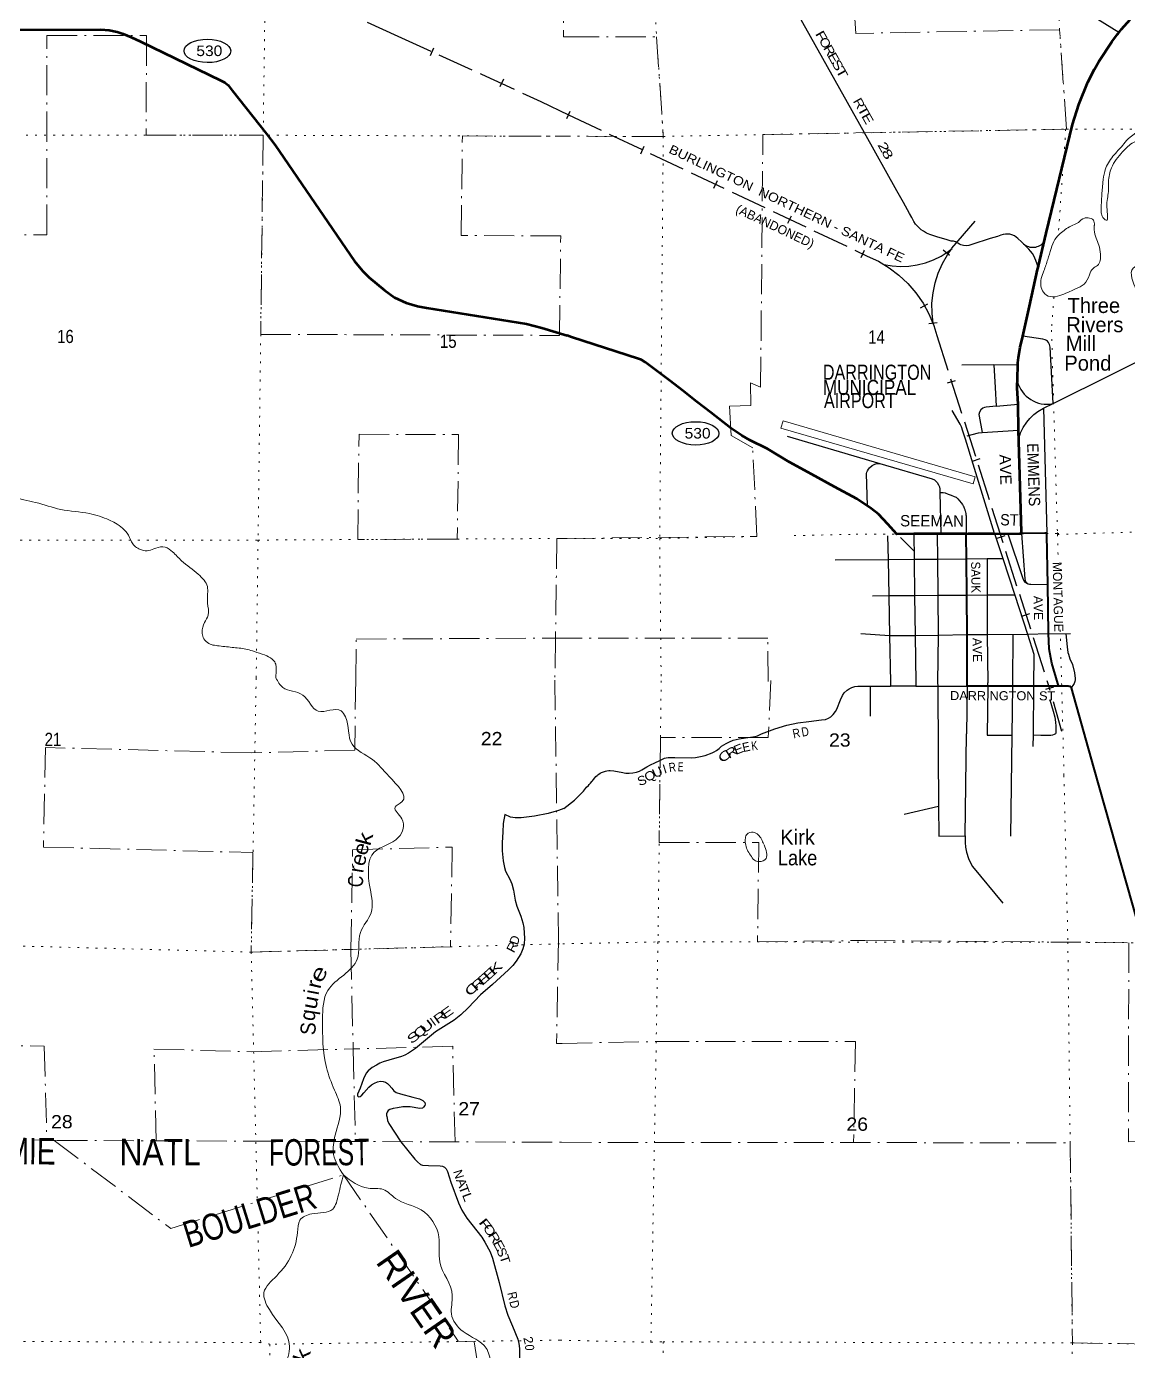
# Model space of a CAD drawing. Header units: feet. Extents: x -1048576 to 137166, y -268550 to 2097152.
# Drawn here: x -160633 to -146024, y 267099 to 284664 of the extents above; entities that cross this region are included whole.
import ezdxf
from ezdxf.enums import TextEntityAlignment as Align

# ---------------------------------------------------------------- set-up
doc = ezdxf.new("R2010")
doc.units = ezdxf.units.FT
doc.header["$LTSCALE"] = 80
for name, pattern in [('DOT_DASHED', [7.7, 5, -1.2, 0.3, -1.2]), ('DOTTED', [1.5, 0.3, -1.2]), ('LONG_DASHED', [7.5, 6, -1.5])]:
    doc.linetypes.add(name, pattern=pattern)
for name, color, linetype, lineweight in [('17', 7, 'Continuous', 25), ('23', 7, 'Continuous', 70), ('26', 7, 'Continuous', 40), ('29', 7, 'Continuous', 25), ('36', 7, 'Continuous', 13), ('39', 7, 'Continuous', 13), ('44', 7, 'DOT_DASHED', 13), ('63', 7, 'Continuous', 25), ('7', 7, 'DOTTED', 13)]:
    doc.layers.add(name, color=color, linetype=linetype, lineweight=lineweight)
for name, color, linetype in [('27', 7, 'Continuous'), ('30', 7, 'Continuous'), ('41', 7, 'Continuous')]:
    doc.layers.add(name, color=color, linetype=linetype)

msp = doc.modelspace()

# ---------------------------------------------------------------- linework, layer by layer
at = {"layer": '17'}
for centre in [(-158235.63, 284340.11), (-151763.05, 279270.11)]:
    msp.add_ellipse(centre, major_axis=(309.24, -1), ratio=0.500121, dxfattribs=at)
at = {"layer": '23'}
for points in [[(-147443.25, 277941.89), (-147444, 277966.89), (-147484.2, 279312.99), (-147488.33, 279657.84), (-147498.56, 279872.88), (-147492.57, 280157.28), (-147492.03, 280183.07), (-147489.21, 280207.28), (-147481.34, 280275.03), (-147459.82, 280411.41), (-147424.52, 280558.6), (-147337.44, 280956.86), (-147229.05, 281443.18), (-147223.48, 281468.16), (-147217.47, 281493.18), (-147113.61, 281924.87), (-146766.54, 283364.39), (-146682.23, 283628.77), (-146562.12, 283926.22), (-146474.61, 284096.37), (-146419.14, 284198.71), (-146243.8, 284462.26), (-146169.62, 284560.84), (-146161.03, 284572.26), (-146129.67, 284610.84), (-146115.97, 284627.69), (-146003.65, 284758.07)], [(-161925.16, 284614.59), (-159648.31, 284622.3), (-159537.23, 284616.74), (-159433.25, 284594.12), (-159349.6, 284564.71), (-159247.03, 284521.8), (-159122.1, 284466.79), (-158058.39, 283947.6), (-158005.68, 283923.44), (-157961.74, 283886.62), (-157905.5, 283815.69), (-157451.58, 283242.19), (-157335.1, 283092.24), (-156283.47, 281550.7), (-156174.61, 281421.7), (-156088.52, 281335.8), (-155889.35, 281169.37), (-155754.14, 281073.35), (-155600.42, 281000.97), (-155451.22, 280955.73), (-155329.14, 280934.93), (-154006.71, 280722.74), (-153803.25, 280668.46), (-153467.51, 280565.96)], [(-148175.45, 277940.35), (-148513.98, 277937.05), (-148561.19, 277937.05), (-148871.01, 277937.79), (-149094.98, 277935.61), (-149215.53, 278064.97), (-149338.42, 278198.69), (-149436.06, 278271.94), (-149627.31, 278401.53), (-149923.14, 278561.31), (-150227.3, 278730.8), (-150516.89, 278889.19), (-150810.05, 279065.39), (-151042.92, 279181.64), (-151148.94, 279240.66), (-151294.98, 279338.03), (-151562.72, 279547.04), (-151748.83, 279688.75), (-151941.88, 279841.58), (-152094.66, 279963.84), (-152343.27, 280148.63), (-152433.55, 280213.92), (-152480.77, 280243.1), (-152518.27, 280256.99), (-153408.54, 280547.36), (-153467.51, 280565.96)], [(-148175.45, 277940.35), (-148143.64, 277940.66), (-147798.42, 277941.49), (-147623.88, 277939.87), (-147468.25, 277941.67), (-147443.25, 277941.89)]]:
    msp.add_lwpolyline(points, dxfattribs=at)
at = {"layer": '26'}
for points in [[(-148161.96, 275963.37), (-148161.73, 276601.8), (-148165.84, 277120.99), (-148171.4, 277607.71), (-148175.15, 277915.47), (-148175.45, 277940.35)], [(-146961.7, 275955.43), (-147039.2, 276225.45), (-147076.71, 276414.1), (-147086.36, 276615.74), (-147092.46, 277266.93), (-147107.64, 277921.57), (-147108.24, 277947.28), (-147133.22, 277946.88), (-147418.25, 277942.38), (-147443.25, 277941.89)], [(-146949.32, 275916.99), (-148162.82, 275919.95), (-148161.96, 275963.37)], [(-145833.61, 272548.42), (-146334.35, 274311.09), (-146481.58, 274839.54), (-146777.88, 275898.37), (-146782.14, 275904.44), (-146787.5, 275909.18), (-146793.68, 275913.09), (-146800.47, 275915.36), (-146809.12, 275916.39), (-146825.18, 275916.8), (-146949.36, 275917.01), (-146961.7, 275955.43)]]:
    msp.add_lwpolyline(points, dxfattribs=at)
at = {"layer": '29'}
for p, q in [((-149524.83, 283254.51), (-150404.88, 284823.23)), ((-146150.54, 284585.64), (-146432.71, 284756.95)), ((-147809.27, 280178.41), (-148231.98, 280172.6)), ((-147809.27, 280178.41), (-147492.03, 280182.99)), ((-147809.27, 280178.41), (-147792.56, 279878.28)), ((-147792.56, 279878.28), (-147779.21, 279629.08)), ((-147779.21, 279629.08), (-147488.33, 279657.84)), ((-147151.64, 279604.22), (-147023.18, 279666.95)), ((-147151.64, 279604.22), (-147108.22, 277946.57)), ((-150548.55, 279233.17), (-149320.65, 278870.81)), ((-148524.91, 278487.25), (-148513.98, 277937.05)), ((-149216.95, 277911.6), (-149210.26, 277599.04)), ((-149048.08, 277889.32), (-148868.33, 277711.9)), ((-148871.01, 277937.79), (-148865.96, 277601.11)), ((-147799.71, 277942.59), (-147691.7, 277611.68)), ((-147623.88, 277939.87), (-147430.63, 277357.27)), ((-148866.18, 277601.38), (-148859.22, 277117.55)), ((-147691.7, 277611.68), (-147532.84, 277126.24)), ((-148859.22, 277117.55), (-148852.25, 276592.72)), ((-147532.84, 277126.24), (-147365.1, 276609.83)), ((-148852.25, 276592.72), (-148842.92, 275967.91)), ((-148547.23, 276596.34), (-148555.28, 275965.99)), ((-147896.67, 276604.26), (-147889.07, 275961.56)), ((-147559.48, 276605.6), (-147563.39, 275959.41)), ((-149180.5, 275970.16), (-149180.22, 275915.58)), ((-148842.92, 275967.91), (-148842.74, 275918.24)), ((-147889.76, 275919.21), (-147889.07, 275961.56)), ((-147285.21, 275957.56), (-147285.3, 275917.62)), ((-149447.93, 275920.06), (-149449.04, 275519.7)), ((-148844.12, 275918.24), (-149181.43, 275918.36)), ((-148844.12, 275918.24), (-148162.82, 275919.95)), ((-148162.82, 275919.95), (-148171.7, 275285.21)), ((-147285.3, 275917.62), (-147287.82, 275272.15)), ((-148190.1, 273934.02), (-148171.7, 275285.21)), ((-147570.72, 275268.91), (-147590.69, 273931.26)), ((-147287.82, 275272.15), (-147293.78, 275119.42)), ((-148999.19, 274221.16), (-148543.1, 274328.24))]:
    msp.add_line(p, q, dxfattribs=at)
for points in [[(-147223.48, 281468.18), (-147236.49, 281515.23), (-147252.07, 281563.47), (-147263.94, 281594.64), (-147279.52, 281625.8), (-147297.32, 281655.49), (-147321.8, 281686.65), (-147345.54, 281714.11), (-147371.51, 281740.08), (-147399.7, 281766.05), (-147443.09, 281809.83), (-147490.57, 281855.1), (-147536.56, 281887.75), (-147569.2, 281901.85), (-147597.39, 281909.27), (-147626.32, 281912.24), (-147654.51, 281911.5), (-147687.15, 281904.82), (-147717.57, 281895.91), (-147762.08, 281881.07), (-147808.81, 281865.49), (-147857.03, 281851.39), (-148101.46, 281772.73), (-148139.3, 281761.6), (-148176.39, 281757.88), (-148209.77, 281760.85), (-148246.86, 281771.24), (-148264.57, 281778.29), (-148284.69, 281789.79), (-148293.5, 281795.18), (-148302.22, 281801.11), (-148308.71, 281806.68), (-148312.23, 281808.72), (-148319.28, 281811.32), (-148331.15, 281814.29), (-148345.43, 281817.07), (-148359.53, 281818.55), (-148369.17, 281819.11), (-148376.22, 281820.04), (-148403.29, 281828.01), (-148426.85, 281835.25), (-148473.95, 281849.72), (-148519.21, 281863.63), (-148563.53, 281877.17), (-148605.91, 281890.53), (-148658.58, 281906.48), (-148700.49, 281924.29), (-148742.41, 281948.41), (-148773.19, 281970.3), (-148800.27, 281994.42), (-148823.27, 282018.17), (-148847.19, 282044.89), (-148868.33, 282079.02), (-148898.38, 282132.83), (-148929.16, 282187), (-149008.9, 282332.44), (-149093.47, 282484.57), (-149524.71, 283254.31)], [(-147023.18, 279666.95), (-147063.98, 280414.73), (-147070.02, 280448.75), (-147083.51, 280473.8), (-147097.19, 280490.86), (-147109.33, 280499.97), (-147129.75, 280508.49), (-147161.41, 280519.41), (-147424.52, 280558.6)], [(-147023.18, 279666.95), (-145432.21, 280458.64), (-145100.12, 280623.89)], [(-147799.71, 277942.59), (-148084.28, 278860.92), (-148186.16, 279195.15), (-148218.33, 279300.61), (-148237.99, 279356.02), (-148257.65, 279393.55), (-148361.98, 279571.18)], [(-147779.21, 279629.08), (-147909.4, 279615.44), (-147931.85, 279612.95), (-147955.54, 279602.34), (-147981.73, 279582.38), (-147997.32, 279553.06), (-148007.3, 279520), (-148004.18, 279497.54), (-147965.99, 279281.23)], [(-147478.48, 279203.82), (-147454.47, 279277.45), (-147419.21, 279348), (-147371.5, 279417.52), (-147331.05, 279467.32), (-147278.15, 279518.16), (-147224.22, 279559.66), (-147151.64, 279604.22)], [(-148162.58, 279237.42), (-148014.56, 279278.12), (-147966.12, 279281.21), (-147484.2, 279312.99)], [(-149483.65, 278310.16), (-149497.26, 278737.02), (-149493.17, 278754.27), (-149483.54, 278775.58), (-149471.86, 278795.52), (-149458.8, 278812.71), (-149422.71, 278844.34), (-149404.16, 278853.62), (-149385.25, 278862.22), (-149359.82, 278869.09), (-149341.27, 278871.84), (-149320.65, 278870.81)], [(-149320.65, 278870.81), (-148628.5, 278665.61), (-148594.34, 278652.86), (-148579.05, 278637.56), (-148559.17, 278617.16), (-148540.82, 278586.06), (-148531.13, 278560.05), (-148525.52, 278531.49), (-148524.91, 278487.25)], [(-148524.91, 278487.25), (-148481.59, 278485.03), (-148454.94, 278481.69), (-148414.96, 278466.14), (-148373.86, 278449.47), (-148334.99, 278435.03), (-148309.94, 278422.87), (-148286.13, 278403.92), (-148241.7, 278349.49), (-148225.78, 278325.79), (-148217.87, 278311.56), (-148213.25, 278303.16), (-148202.12, 278277.86), (-148194.83, 278258.87), (-148192.27, 278250.72), (-148189.6, 278241.6), (-148181.85, 278208.45), (-148180.87, 278203.21), (-148179.41, 278192.99), (-148178.56, 278186.18), (-148177.89, 278180.7), (-148175.45, 277940.47)], [(-148561.19, 277937.05), (-148557.65, 277604.01), (-148552.77, 277119.74), (-148547.23, 276596.34)], [(-147443.37, 277941.98), (-147398.99, 277342.35), (-147395.49, 277322.68), (-147387.63, 277306.51), (-147378.01, 277295.15), (-147367.53, 277285.53), (-147353.98, 277276.35), (-147336.94, 277269.36), (-147318.37, 277269.36), (-147092.03, 277266.3)], [(-149913.14, 277593.16), (-149210.82, 277598.93), (-149202.72, 277115.56), (-149193.79, 276589.07), (-149180.5, 275970.16)], [(-149210.82, 277598.93), (-148866.18, 277601.38), (-148557.65, 277604.01), (-148171.4, 277607.71), (-147898.99, 277609.47), (-147691.7, 277611.68)], [(-147898.99, 277609.47), (-147897.8, 277123.85), (-147896.67, 276604.26)], [(-147532.84, 277126.24), (-147897.8, 277123.85), (-148165.84, 277120.99), (-148552.77, 277119.74), (-148859.22, 277117.55), (-149202.72, 277115.56), (-149419.28, 277114.12)], [(-149572.47, 276619.16), (-149193.79, 276589.07), (-148852.25, 276592.72), (-148547.23, 276596.34), (-148161.73, 276601.8), (-147896.67, 276604.26), (-147365.1, 276609.83), (-147086.36, 276615.74)], [(-147365.1, 276609.83), (-147279.73, 276344.27), (-147280.27, 276289.22), (-147285.21, 275957.56)], [(-147086.36, 276615.74), (-146855.97, 276614.74), (-146791.6, 276617.08)], [(-146855.97, 276614.74), (-146837.8, 276442), (-146826.44, 276367), (-146820.75, 276340.86), (-146801.44, 276282.9), (-146766.22, 276205.62), (-146738.96, 276095.39), (-146731.97, 276019.02), (-146732.56, 276002.21), (-146737.09, 275978.84), (-146745.96, 275954.02)], [(-148555.28, 275965.99), (-148553.57, 275918.3), (-148548.54, 275038.07), (-148543.1, 274328.24)], [(-147563.39, 275959.41), (-147563.82, 275918.39), (-147570.72, 275268.91)], [(-146745.96, 275954.02), (-146763.31, 275928.55), (-146778.55, 275898.06)], [(-153010.28, 274772.24), (-152985.7, 274782.78), (-152957.86, 274791.47), (-152939.42, 274795.55), (-152915.48, 274799.27), (-152896.5, 274800.51), (-152847.56, 274798.04), (-152822.74, 274793.07), (-152750.39, 274779.59), (-152690.1, 274766.82), (-152642.58, 274764.69), (-152595.06, 274768.24), (-152546.83, 274776.75), (-152507.11, 274791.65), (-152474.48, 274807.97), (-152407.63, 274849.48), (-152359.76, 274876.08), (-152304.08, 274904.46), (-152239.18, 274935.33), (-152174.81, 274963.35), (-152152.62, 274968.78), (-152125.87, 274971.16), (-152039.33, 274971.16), (-151823, 274970.45), (-151766.26, 274975.42), (-151697.46, 274985.35), (-151635.04, 274999.54), (-151544.26, 275033.6), (-151518.24, 275046.17), (-151486.1, 275064.34), (-151451.72, 275094.26), (-151418.46, 275121.38), (-151359.21, 275159.12), (-151315.05, 275181.49), (-151263.35, 275201.9), (-151186.35, 275222.87), (-151100.83, 275234.05), (-150972.82, 275250.27), (-150943.75, 275260.33), (-150888.97, 275285.5), (-150819.66, 275314.01), (-150711.64, 275352.89), (-150552.89, 275400.97), (-150407.56, 275432.29), (-150261.67, 275450.74), (-150092.86, 275472.55), (-150041.44, 275478.14), (-149999.51, 275493.8), (-149972.12, 275513.37), (-149939.14, 275541.88), (-149908.96, 275581.03), (-149892.19, 275615.85), (-149843, 275738.31), (-149817.29, 275794.78), (-149794.37, 275828.33), (-149751.88, 275868.03), (-149728.38, 275884.94), (-149692.37, 275903.17), (-149652.8, 275914.95), (-149612.12, 275920.29), (-149181.43, 275918.36)], [(-147889.76, 275919.21), (-147899.95, 275268.87), (-147570.72, 275268.91)], [(-147063.02, 275724.38), (-147066.34, 275735.53), (-147022.47, 275587.13), (-147001.62, 275507.11), (-146992.41, 275440.67), (-146987.8, 275390.72), (-146986.8, 275291.13)], [(-147287.82, 275272.15), (-147185.06, 275270.81), (-147052.92, 275270.14), (-147027.53, 275273.39), (-147006.74, 275280.68), (-146986.8, 275291.13)], [(-153510.63, 274297.01), (-153369.03, 274407.71), (-153312.09, 274463.47), (-153250.96, 274528.22), (-153207.21, 274580.38), (-153183.24, 274603.76), (-153172.95, 274616.21), (-153155.57, 274634.66), (-153137.13, 274654.88), (-153129.33, 274663.04), (-153116.47, 274683.26), (-153100.69, 274703.13), (-153084.73, 274719.8), (-153069.84, 274733.28), (-153058.31, 274742.86), (-153045.54, 274752.08), (-153027.55, 274763.44), (-153010.28, 274772.24)], [(-153510.63, 274297.01), (-153581.08, 274269.84), (-153718.17, 274232.21), (-153900.95, 274197.27), (-154074.02, 274172.02), (-154153.62, 274173.08), (-154218.97, 274183.02), (-154290.37, 274219.78), (-154312.21, 274097.81), (-154320.62, 273984.55), (-154325.64, 273845.15), (-154325.64, 273737.63), (-154312.21, 273603.23), (-154298.32, 273515.31), (-154282.64, 273466.15), (-154224.87, 273361.36), (-154199.31, 273296.8), (-154177.42, 273214.35), (-154153.75, 273080.27), (-154134.8, 273003.82), (-154078.13, 272871.72), (-154051.48, 272780.71), (-154040.73, 272718.89), (-154035.38, 272646.12), (-154029.97, 272579.12), (-154034.3, 272500.69), (-154051.48, 272436.66), (-154081.12, 272371.03), (-154140.18, 272275.38), (-154186.45, 272214.97), (-154241.86, 272156.4), (-154454.32, 271963.73), (-154614.39, 271827.83), (-154779.79, 271653.75), (-154873.98, 271563.07), (-154962.93, 271492.39), (-155210.5, 271335.24), (-155478.37, 271116.19), (-155570.16, 271052.36), (-155615.86, 271025.48), (-155661.72, 271007.33), (-155828.76, 270962.54), (-155903.47, 270939.46), (-155949.16, 270920.65), (-155992.53, 270895.43), (-156048.62, 270861.51), (-156102.38, 270818.51), (-156129.45, 270787.01), (-156164.26, 270713.48), (-156208.85, 270589.81), (-156245.88, 270510.29), (-156244.84, 270487.89), (-156233.01, 270473.51), (-156209.89, 270477.14), (-156185.7, 270495.95), (-156160.52, 270527.58), (-156095.34, 270604.11), (-156059.37, 270635.73), (-156020.9, 270656.1), (-155981.42, 270673.36), (-155941.31, 270681.65), (-155906.16, 270676.04), (-155873.9, 270667.98), (-155849.47, 270652.27), (-155825.52, 270627.66), (-155791.12, 270587.69), (-155763.69, 270555.09), (-155734.45, 270533.25), (-155674.99, 270514.77), (-155510.52, 270471.1), (-155425.01, 270447.57), (-155379.32, 270426.07), (-155352.44, 270401.87), (-155347.06, 270377.68), (-155350.88, 270358.63), (-155368.57, 270337.36), (-155384.69, 270323.92), (-155416.77, 270320.49), (-155549.21, 270343.18), (-155583.48, 270344.35), (-155645.42, 270342.74), (-155715.31, 270329.3), (-155774.45, 270318.55), (-155817.45, 270305.11), (-155839.57, 270292.5), (-155852.4, 270270.16), (-155860.46, 270248.66), (-155860.27, 270218.49)], [(-148543.1, 274328.24), (-148540.15, 273928.32), (-148190.1, 273934.02)], [(-148190.1, 273934.02), (-148191.29, 273846.1), (-148186.36, 273784.99), (-148172.07, 273716.48), (-148146.45, 273632.2), (-148116.4, 273566.65), (-148094.23, 273526.72), (-147689.25, 273043.41)], [(-155858.25, 270218.42), (-155847.02, 270162.65), (-155830.89, 270122.33), (-155670.05, 269878.82), (-155484.15, 269649.25), (-155451.56, 269614.04), (-155410.81, 269577.17), (-155385.58, 269567.46), (-155302.31, 269563.81), (-155148.1, 269560.15), (-155117.77, 269555.82), (-155090.6, 269542.24), (-155069.26, 269518.95), (-155051.8, 269484.17), (-155008.17, 269343.35), (-154906.54, 269069.3), (-154861.62, 268971.7), (-154796.44, 268865.63), (-154597.2, 268612.49), (-154556.94, 268548.64), (-154487.08, 268418.62), (-154455.32, 268335.04), (-154367.43, 268012.99), (-154293.24, 267703.53), (-154252.27, 267578.33), (-154189.39, 267435.46), (-154120.31, 267263.95), (-154104.37, 267206.4), (-154097.02, 267137.81), (-154097.02, 266990.32)]]:
    msp.add_lwpolyline(points, dxfattribs=at)
for centre, radius, start, end in [((-147292, 281924.52), 187.89, 228.92693, 322.63648), ((-147107.76, 280059.48), 402.52, 194.1962, 281.81505), ((-147317.26, 277384.22), 116.53, 193.373, 260.90068)]:
    msp.add_arc(centre, radius, start, end, dxfattribs=at)
at = {"layer": '36'}
for p, q in [((-150631.98, 279339.55), (-150604.07, 279435.58)), ((-150631.98, 279339.55), (-148084.51, 278599.14)), ((-150604.07, 279435.58), (-148056.6, 278695.17)), ((-148056.6, 278695.17), (-148084.51, 278599.14))]:
    msp.add_line(p, q, dxfattribs=at)
at = {"layer": '39'}
for points in [[(-139726.18, 284721.75), (-139786.61, 284683.23), (-139865.18, 284636.58), (-139935.68, 284589.96), (-139981.99, 284555.51), (-140024.23, 284506.92), (-140030.24, 284490.75), (-140030.24, 284490.75), (-140086.75, 284492.64)], [(-141073.53, 283781.28), (-141285.59, 283843.44), (-141540.05, 283909.54), (-141838.49, 283832.1), (-142096.5, 283730.5), (-142199.24, 283667.64), (-142291.83, 283586.62), (-142404.55, 283485.35), (-142529.1, 283285.05), (-142647.44, 283034.26), (-142864.95, 282882.25), (-142915.22, 282819.51), (-143048.18, 282740.41), (-143237.67, 282669.28), (-143336.63, 282695.32), (-143435.61, 282731.46), (-143687.94, 282759.18), (-143871.81, 282843.63), (-143958.9, 282954.55), (-143884.28, 282968.86), (-143878.31, 282999.18), (-143969.66, 283186.87), (-144129.65, 283388.54), (-144368.25, 283555.7), (-144596.44, 283611.76), (-144850.63, 283584.92), (-145064.33, 283513.73), (-145255.66, 283377.94), (-145451.32, 283349.21), (-145790.22, 283308.05), (-145808.37, 283301.94), (-145806.36, 283305.99), (-145925.28, 283255.21), (-146118.47, 283068.91), (-146247.21, 282923.15), (-146339.51, 282741.12), (-146363.32, 282597.62), (-146378.93, 282409.69), (-146384.66, 282298.56), (-146386.42, 282205.62), (-146374.15, 282151.09), (-146319.51, 282094.65), (-146309.91, 282268.42), (-146290.32, 282474.54), (-146288.67, 282603.85), (-146250.86, 282789.8), (-146102.14, 283002.27), (-145957.2, 283127.86), (-145840.27, 283168.53), (-145689.05, 283211.3), (-145535.72, 283225.78), (-145374.13, 283173.62), (-145244.72, 283080.97), (-145280.74, 282975.83), (-145371.11, 282820.06), (-145529.47, 282447.96), (-145595.68, 282314.47), (-145649.79, 282183.02), (-145747.96, 281932.28), (-145820, 281722), (-145877.95, 281521.86), (-145962.53, 281459.04), (-145923.35, 281166.17), (-145870.02, 280863.24), (-145780.41, 280576.55), (-145679.83, 280378.79)], [(-157327.98, 276026.1), (-157324.05, 276108.43), (-157322.65, 276166.98), (-157335.38, 276225.88), (-157374.57, 276275.31), (-157476.15, 276332.29), (-157612.31, 276377.98), (-157704.48, 276406.45), (-157883.54, 276430.94), (-158078.84, 276451.78), (-158235.23, 276495.93), (-158292.09, 276565.99), (-158304.57, 276634.98), (-158275.3, 276761.57), (-158226.54, 276859.4), (-158232.77, 277021.18), (-158231.84, 277144.4), (-158235.63, 277239.45), (-158280.05, 277323.35), (-158356.84, 277403.99), (-158576.66, 277580.99), (-158696.97, 277699.03), (-158796.39, 277762.02), (-158919.83, 277748.81), (-159011.43, 277716.66), (-159108.12, 277725.04), (-159225.26, 277806.64), (-159281.11, 277919.1), (-159359.59, 278013.91), (-159454.87, 278080.85), (-159534.65, 278121.14), (-159799.06, 278206.27), (-160179.23, 278261.84), (-160514.1, 278354.71), (-160810.63, 278446.67), (-160889.64, 278519.27), (-160927.43, 278627.26), (-160953.36, 278724.86), (-160994.94, 278843.04), (-161023.51, 278914.44), (-161104.39, 278993.15), (-161177.87, 279043.4), (-161228.97, 279101.2), (-161281.36, 279189.33), (-161352.19, 279350.64), (-161450.41, 279464.11), (-161524.99, 279552.77), (-161567.1, 279648.74), (-161574.68, 279753.98), (-161549.3, 279886.72), (-161461.58, 280009.89), (-161416.81, 280109.84), (-161320.68, 280246.95), (-161271.91, 280429.64), (-161253.84, 280510.02), (-161177.31, 280586.99), (-161087.91, 280695.97), (-161085.59, 280877.75), (-161113.76, 281050.16), (-161110, 281207.66), (-161060.42, 281339.82), (-161037.68, 281446.36), (-161069.52, 281550.16), (-161132.34, 281624.4), (-161241.65, 281695.71), (-161393.18, 281774.1), (-161557.44, 281911.38), (-161668.62, 281988.79), (-161743.02, 282000.68), (-161962.61, 282102.91), (-162067.4, 282279.18), (-162151.35, 282398.37), (-162239.39, 282430.78), (-162436.07, 282477.92), (-162567.78, 282456.83), (-162712.79, 282470.4), (-162806.83, 282504.98), (-162882.95, 282613.88), (-163017.08, 282829.24), (-163083.06, 282939.92), (-163156.97, 283056.85), (-163227.28, 283155.52), (-163316.66, 283216.25), (-163480.34, 283292.9), (-163795.38, 283371.16), (-164125.45, 283411.38), (-164257.39, 283465.05), (-164360.84, 283528.14), (-164466.55, 283581.18), (-164527.64, 283643.26), (-164605.31, 283687.54)], [(-146478.75, 282031.66), (-146480.58, 281967), (-146452.03, 281859.99), (-146417.45, 281765.11), (-146394.91, 281645.96), (-146436.86, 281496.36), (-146493.26, 281457.85), (-146541.45, 281372.88), (-146613.74, 281249.48), (-146726.56, 281184.58), (-146934.17, 281097.24), (-147061.26, 281082.81), (-147152.23, 281141.19), (-147181, 281320.94), (-147144.97, 281426.08), (-147094.95, 281575.7), (-147048.95, 281719.25), (-146998.84, 281840.58), (-146928.44, 281919.53), (-146789.48, 282016.82), (-146688.72, 282067.55), (-146608.16, 282124.31), (-146559.74, 282126.43), (-146489.02, 282096.29), (-146476.72, 282027.62)], [(-157327.92, 276027.38), (-157235.91, 275903.06), (-156970.01, 275800.97), (-156765.19, 275588.09), (-156462.45, 275590.83), (-156404.31, 275511.84), (-156317.27, 275150.05), (-156047.82, 274946.98), (-155826.91, 274721.92), (-155654.97, 274388.03), (-155746.15, 274313.72), (-155656.08, 274159.88), (-155701.67, 273915.77), (-156023.52, 273719.27), (-156078.34, 273236.95), (-156063.75, 272915.85), (-156206.31, 272651.96), (-156248.38, 272300.82), (-156637.89, 271886.55), (-156708.37, 271503.23), (-156656.98, 270864.98), (-156549.47, 270563.67), (-156471.85, 270339.22), (-156540.26, 269968), (-156561.69, 269711.67), (-156432.14, 269439.94)], [(-150854.67, 273814.41), (-150823.5, 273715.19), (-150828.36, 273634.52), (-150923.37, 273593.17), (-150983.55, 273611.99), (-151035.18, 273679.14), (-151078.7, 273752.26), (-151102.01, 273833.24), (-151103.3, 273903.88), (-151080.6, 273958.12), (-150999.83, 273983.48), (-150933.78, 273948.46), (-150859.48, 273823.2)], [(-156432.14, 269439.94), (-156497.69, 269176.34), (-156573.28, 268986.87), (-156852.1, 268923.45), (-157007.91, 268839.31), (-157040.99, 268677.93), (-157123.21, 268369.36), (-157316.23, 268103.67), (-157484.83, 267880.27), (-157413.28, 267653.83), (-157145.2, 267168.1), (-157219.16, 266899.88), (-157361.69, 266642.04), (-157411.33, 266393.91), (-157172.15, 265777.06), (-157124.76, 265562.84), (-157216.51, 265371.41), (-157590.1, 264908.62), (-157968.85, 264631.61), (-158141.23, 264460.73), (-158093.92, 264228.33), (-158098.01, 263802.32), (-158195.87, 263600.83)], [(-156432.14, 269439.94), (-156101.7, 269263.48), (-155904, 269246.48), (-155741.1, 269128.68), (-155402.79, 268975.8), (-155166.39, 268617.41), (-155153.87, 268286.22), (-154988.53, 267841.32), (-154999.81, 267597.06), (-154845.54, 267364.2), (-154539.84, 267144.83), (-154475.16, 266943.75)]]:
    msp.add_spline(points, degree=3, dxfattribs=at)
at = {"layer": '44'}
for p, q in [((-153499.29, 285847.06), (-153515.92, 284528.42)), ((-153515.92, 284528.42), (-153440.26, 284528.3)), ((-153490.44, 277876.91), (-153602.2, 277876.32)), ((-153620.62, 276556.2), (-153479.14, 276556.94)), ((-156268.51, 276009.52), (-156281.6, 275071.42)), ((-156333.74, 272429.07), (-156302.06, 271109.45)), ((-153532.06, 271183.74), (-153606.14, 271181.76))]:
    msp.add_line(p, q, dxfattribs=at)
for points in [[(-153490.44, 277876.91), (-150952.21, 277904.45), (-151005.19, 279079.56), (-151293.45, 279240.59), (-151312.54, 279629.04), (-151032.68, 279638.78), (-151036.63, 279940.46), (-150901.14, 279882.74), (-150870.94, 283230.12), (-146845.49, 283302.69), (-146936.97, 284621.26), (-149636.86, 284572.58), (-149725.24, 285891.2), (-153431.17, 285848.29)], [(-173160.98, 281786.46), (-171827.36, 281823.58), (-171812.02, 283144.51), (-168410.79, 283239.18), (-168429.06, 281919.22), (-167108.98, 281915.76), (-167127.24, 280595.8), (-164322.28, 280588.45), (-164327.63, 283228.47), (-163007.62, 283225.01), (-163004.95, 281905.01), (-160364.94, 281903.74), (-160362.49, 284543.74), (-159042.47, 284543.11), (-159047.59, 283223.11), (-157495.17, 283222.37), (-157528.47, 280582.47), (-153568.33, 280568.71), (-153551.68, 281888.66), (-154871.72, 281893.25), (-154855.07, 283213.2), (-153449.34, 283208.32)], [(-153440.26, 284528.3), (-152279.69, 284526.46), (-152191.21, 283206.32), (-153449.34, 283208.32)], [(-153602.2, 277876.32), (-153620.62, 276556.2), (-153628.38, 276000.33)], [(-156268.51, 276009.52), (-156261.07, 276542.48), (-153620.62, 276556.2)], [(-150802.47, 275981.04), (-150804.78, 276557.31), (-153495.08, 276556.91)], [(-156268.51, 276009.52), (-156281.6, 275071.42), (-157655.45, 275034.59), (-160380.33, 275105.88), (-160407.73, 273786.15), (-157630.55, 273713.48), (-157654.6, 272393.66), (-156333.74, 272429.07)], [(-153628.38, 276000.33), (-153582.19, 272548), (-153606.14, 271181.76)], [(-150764.79, 275994.77), (-150799.5, 275237.31), (-152229.01, 275237.1), (-152246.09, 273848.32), (-150926, 273847.65), (-150942.24, 272527.66), (-149518.66, 272548.04), (-146021.48, 272518.29), (-146022.8, 269879.86), (-145362.79, 269892.37), (-145363.23, 269008.76), (-144703.23, 269008.43), (-144703.67, 268128.43), (-144043.67, 268128.1), (-144044.15, 267173.49)], [(-153541.06, 269871.9), (-146796.12, 269865.2), (-146768.04, 267212.2), (-144044.15, 267173.49), (-144076.94, 264549.01), (-141462.29, 264526.04), (-141414.04, 267136.62), (-141509.5, 272477.38), (-141507.76, 272565.81), (-141522.55, 275920.29)], [(-168521.37, 272487.82), (-163019.56, 269953.03), (-160224.48, 269897.16), (-153541.06, 269871.9)], [(-163047.07, 271214.31), (-160397.11, 271144.97), (-160363.43, 269899.94)], [(-153532.04, 271184.01), (-152250.15, 271208.31), (-149645.08, 271207.01), (-149668.55, 269868.05)], [(-158913.63, 269892.21), (-158943.43, 271106.93), (-157654.18, 271073.2), (-156302.06, 271109.45)], [(-154952.07, 269877.23), (-154983.17, 271144.8), (-156302.06, 271109.45), (-156272.59, 269882.22)], [(-160265.23, 269897.31), (-158720.95, 268728.8), (-156432.14, 269439.94), (-154908.51, 267237.79), (-154698.82, 267228.1), (-154658.45, 266975.44), (-154475.23, 266942.05)]]:
    msp.add_lwpolyline(points, dxfattribs=at)
for points in [[(-156242.68, 277862.6), (-156225.08, 279257.94), (-154905.03, 279253.35), (-154922.49, 277869.46)], [(-156333.74, 272429.07), (-156309.67, 273750.19), (-154988.8, 273785.6), (-155012.87, 272464.48)]]:
    msp.add_lwpolyline(points, close=True, dxfattribs=at)
at = {"layer": '63'}
for p, q in [((-155277.39, 284279.61), (-155231.72, 284380.35)), ((-154353.12, 283868.42), (-154306.6, 283968.77)), ((-153471.95, 283442.52), (-153424.72, 283542.54)), ((-152491.21, 282976.59), (-152443.98, 283076.61)), ((-151520.52, 282521.17), (-151473.29, 282621.19)), ((-150539.78, 282055.23), (-150492.56, 282155.25)), ((-149569.09, 281599.81), (-149521.87, 281699.83)), ((-148482.91, 281702.59), (-148399.05, 281630.47)), ((-148780.12, 280935.39), (-148683.15, 280988.61)), ((-148560.43, 280733.43), (-148670.42, 280721.71)), ((-148421.67, 279938.74), (-148316.28, 279972.33)), ((-148094.46, 278903.42), (-147989.07, 278937.01)), ((-147766.4, 277882.63), (-147661.02, 277916.21)), ((-147439.2, 276847.31), (-147333.81, 276880.9)), ((-147095.19, 275956.31), (-147067.1, 275864.96)), ((-147120.09, 275878.28), (-147013.74, 275908.68)), ((-147024.04, 275714.37), (-146911.55, 275320.89))]:
    msp.add_line(p, q, dxfattribs=at)
at = {"layer": '63', "linetype": 'LONG_DASHED'}
for points in [[(-161757.37, 286233.54), (-160449.18, 285650.65), (-159693.47, 285319.63), (-159620.33, 285289.44), (-159556.11, 285266.79), (-159478.71, 285247.84), (-159374.43, 285233.27), (-159306.4, 285228.11), (-159220.33, 285233.38), (-158873.52, 285289.93), (-158375.26, 285354.8), (-158262.66, 285364.12), (-158154.71, 285367.67), (-157906.08, 285365.83), (-157770.89, 285353.51), (-157670.04, 285341.13), (-157546.18, 285319.89), (-157390.26, 285284.64), (-157049.96, 285149.06), (-156660.49, 284972), (-155712.1, 284537.14), (-154601.83, 284033.74), (-153812.58, 283667.89), (-153450.03, 283493.13)], [(-153449.63, 283492.36), (-149486.56, 281621.22), (-149338.46, 281551.41), (-149198.42, 281466.46), (-149068.03, 281367.34), (-148948.71, 281255.13), (-148841.78, 281131.07), (-148748.4, 280996.51), (-148669.6, 280852.92), (-148606.23, 280701.89), (-148564.42, 280566.49), (-147095.2, 275956.31)], [(-149268.58, 281510.5), (-149158.23, 281491.47), (-149046.45, 281484.07), (-148934.5, 281488.4), (-148823.62, 281504.41), (-148715.01, 281531.93), (-148609.89, 281570.64), (-148509.37, 281620.13), (-148414.6, 281679.85), (-148362.31, 281719.17), (-148364.35, 281723.42), (-148056.08, 282081.89)], [(-148614.6, 280726.55), (-148629.02, 280861.82), (-148629.21, 280997.93), (-148615.18, 281133.29), (-148587.07, 281266.45), (-148545.21, 281395.95), (-148490.03, 281520.36), (-148422.15, 281638.31), (-148364.59, 281720.14)]]:
    msp.add_lwpolyline(points, dxfattribs=at)
at = {"layer": '7'}
for p, q in [((-146855.61, 283305.86), (-146956.25, 281890.83)), ((-147014.06, 281078.13), (-147045.24, 280639.85)), ((-146930.36, 276664.17), (-146910.49, 275954.99)), ((-146910.49, 275954.99), (-146885.63, 274966.09)), ((-146880.26, 274738.34), (-146885.63, 274966.09)), ((-154071.01, 272489.73), (-153522.97, 272504.42)), ((-157563.85, 268688.14), (-157528.42, 267216.18)), ((-157405.42, 267195.46), (-157446.52, 264963.53)), ((-153559.09, 267249.34), (-153880.78, 267244.83)), ((-152193.96, 267226.84), (-152226.41, 261743.96))]:
    msp.add_line(p, q, dxfattribs=at)
for points in [[(-157449.54, 293915.34), (-157444.8, 291242.22), (-157423.77, 288574.76), (-157495.17, 283222.37), (-157562.87, 277855.74), (-157588.38, 276027.94)], [(-152557.43, 293898.47), (-152549.23, 288548.12), (-152191.21, 283206.32), (-152239.28, 277877.1), (-152219.74, 275990.68)], [(-146845.49, 283302.69), (-147217.37, 288662.91), (-147084.22, 293948.43)], [(-153449.34, 283208.31), (-157495.17, 283222.37), (-163007.62, 283225.01), (-168410.79, 283239.18), (-173132.54, 283107.76), (-177632.13, 283118.15), (-178533.96, 283053.17), (-183863.53, 283100.77), (-184141.35, 283103.25)], [(-153449.34, 283208.32), (-152191.21, 283206.32), (-146845.49, 283302.69), (-145767.57, 283304.73)], [(-147045.24, 280639.85), (-146965.83, 277930.02), (-145633, 277971.94)], [(-153490.44, 277876.91), (-152239.28, 277877.1), (-150952.21, 277904.45)], [(-150456.29, 277914.99), (-149635.03, 277932.44), (-146958.68, 277944.18), (-146945.75, 277944.44)], [(-146966.63, 277957.42), (-146965.83, 277930.02), (-146957.12, 277619.04)], [(-173166.39, 277748.38), (-168485.75, 277822.22), (-162996.74, 277852.46), (-157562.87, 277855.74), (-153486, 277876.92)], [(-157588.38, 276027.94), (-157654.6, 272393.66), (-157572.34, 269040.58)], [(-152219.74, 275990.68), (-152262.33, 272528.32), (-152355.36, 267220.36)], [(-146880.26, 274738.34), (-146828.08, 272525.6), (-146768.04, 267212.2), (-146864.92, 261732.79)], [(-173169.99, 272474.21), (-168521.37, 272487.82), (-163075.88, 272535.51), (-157654.6, 272393.66), (-154306.18, 272483.42)], [(-153522.97, 272504.42), (-152262.33, 272528.32), (-146828.08, 272525.6), (-144385.48, 272503.46)], [(-154074.91, 267242.11), (-157405.42, 267195.46), (-157528.42, 267216.18), (-162737.21, 267244.53), (-162932.91, 267257.49), (-168063.06, 267271.37), (-168444.4, 267291.18), (-173211.37, 267287.35)], [(-153559.09, 267249.34), (-152355.36, 267220.36), (-152193.96, 267226.84), (-146768.04, 267212.2), (-141975.68, 267144.55)]]:
    msp.add_lwpolyline(points, dxfattribs=at)

# ---------------------------------------------------------------- texts
at = {"layer": '17', "width": 1.1}
for p in [(-158209.58, 284271.8), (-151736.46, 279201.8)]:
    msp.add_text('530', height=140, dxfattribs=at).set_placement(p, align=Align.CENTER)
at = {"layer": '17', "width": 0.95}
for s, rotation, p in [('EMMENS', 271.711, (-147368.91, 279137.34)), ('ST', 359.468, (-147725.51, 278050.33))]:
    msp.add_text(s, height=150, rotation=rotation, dxfattribs=at).set_placement(p)
at = {"layer": '17'}
for s, rotation, p in [('AVE', 271.711, (-147734.62, 278988.3)), ('SEEMAN', 359.863, (-149052.48, 278037.07))]:
    msp.add_text(s, height=150, rotation=rotation, dxfattribs=at).set_placement(p)
at = {"layer": '27'}
for s, rotation, width, p in [('SAUK', 270.594, 0.95, (-148110.26, 277569.88)), ('DARRINGTON ST', 359.845, 1.05, (-148389.72, 275734.11))]:
    msp.add_text(s, height=120, rotation=rotation, dxfattribs=dict(at, width=width)).set_placement(p)
for s, rotation, p in [('MONTAGUE', 271.328, (-147029.35, 277565.02)), ('AVE', 270.537, (-147281.04, 277115.16)), ('AVE', 270.654, (-148090, 276558.16))]:
    msp.add_text(s, height=120, rotation=rotation, dxfattribs=at).set_placement(p)
at = {"layer": '30'}
for s, rotation, width, p in [('F', 299.292, 1.4, (-150147.84, 284507.9)), ('O', 299.292, 1.15, (-150097.43, 284418.33)), ('R', 299.292, 1.2, (-150041.03, 284317.8)), ('E', 299.292, 1.35, (-149984.63, 284217.2)), ('S', 299.292, 1.35, (-149931.93, 284123.26)), ('T', 299.292, 1.5, (-149875.3, 284022.31)), ('R', 299.292, 1.2, (-149646.93, 283615.23)), ('T', 299.292, 1.5, (-149590.52, 283514.69)), ('E', 299.292, 1.35, (-149534.35, 283414.57)), ('2', 299.259, 1.5, (-149323.05, 283037.56)), ('8', 299.259, 1.5, (-149270.4, 282943.59)), ('R', 12.162, 0.85, (-150414.63, 275236.41)), ('D', 10.208, 0.85, (-150300.79, 275257.23)), ('C', 41.032, 1.55, (-151338.63, 274949.46)), ('R', 32.496, 1.3, (-151256.09, 274993.81)), ('E', 21.543, 1.15, (-151172.96, 275028.86)), ('E', 12.448, 0.95, (-151079.64, 275054.69)), ('K', 7.221, 0.8, (-150974.83, 275071.13)), ('R', 8, 0.8, (-152063.05, 274784.76)), ('E', 359.812, 0.7, (-151961.66, 274790.7)), ('S', 20.562, 1.1, (-152453.44, 274613.02)), ('Q', 29.06, 1.15, (-152340.28, 274678.8)), ('U', 25.438, 1.15, (-152243.9, 274725.69)), ('R', 62.306, 1.2, (-154140.51, 272433.75)), ('K', 42.203, 1.65, (-154376.39, 272134.64)), ('E', 41.331, 1.7, (-154527.89, 271998.97)), ('E', 42.203, 1.7, (-154449.96, 272068.32)), ('C', 46.465, 1.6, (-154688.93, 271864.35)), ('R', 41.831, 1.55, (-154609.53, 271928.28)), ('R', 35.406, 1.4, (-155119.47, 271481.55)), ('E', 35.406, 1.5, (-155023.3, 271546.97)), ('Q', 39.274, 1.45, (-155375.4, 271294.49)), ('U', 39.274, 1.5, (-155290.21, 271363.14)), ('I', 35.906, 1.05, (-155210.08, 271421.28)), ('S', 39.274, 1.6, (-155465.38, 271220.91)), ('A', 290.347, 1.15, (-154918.25, 269313.59)), ('T', 290.347, 1.25, (-154888.53, 269225.79)), ('L', 290.347, 1.25, (-154841.35, 269123.57)), ('F', 308.205, 1.7, (-154595.74, 268744.41)), ('O', 305.705, 1.3, (-154542.91, 268671.56)), ('R', 301.733, 1.3, (-154481.18, 268577.22)), ('E', 298.249, 1.3, (-154422.17, 268477.1)), ('S', 290.807, 1.1, (-154385.7, 268393.59)), ('T', 288.265, 1.2, (-154347.45, 268304.11)), ('R', 283.482, 0.9, (-154248.02, 267823.16)), ('D', 284.12, 0.9, (-154220.75, 267709.19)), ('2', 283.938, 1.1, (-154036.97, 267233.04)), ('0', 272.116, 0.9, (-154023.13, 267149.32))]:
    msp.add_text(s, height=120, rotation=rotation, dxfattribs=dict(at, width=width)).set_placement(p, align=Align.CENTER)
for s, rotation, p in [('I', 17.523, (-152155.01, 274765.02)), ('D', 71.981, (-154104.61, 272534.68)), ('N', 287.214, (-154962.1, 269430.71))]:
    msp.add_text(s, height=120, rotation=rotation, dxfattribs=at).set_placement(p, align=Align.CENTER)
at = {"layer": '36'}
for s, width, p in [('DARRINGTON', 0.8, (-150075.99, 279980.51)), ('MUNICIPAL', 0.85, (-150076.07, 279778.96)), ('AIRPORT', 0.8, (-150061.49, 279604.94))]:
    msp.add_text(s, height=200, dxfattribs=dict(at, width=width)).set_placement(p)
at = {"layer": '41'}
for s, p in [('Three', (-146833.36, 280865.7)), ('Rivers', (-146849.49, 280611.55)), ('Mill', (-146856.29, 280363.73)), ('Pond', (-146875.54, 280101.48)), ('Kirk', (-150641.67, 273817.04))]:
    msp.add_text(s, height=200, dxfattribs=at).set_placement(p)
for s, rotation, width, p in [('k', 74.932, 1.25, (-156056.41, 273870.43)), ('e', 74.932, 1.05, (-156105.5, 273738.7)), ('e', 74.932, 1.05, (-156136.74, 273595.8)), ('C', 85.155, 0.8, (-156171.51, 273324.22)), ('e', 62.437, 1.4, (-156676.01, 272060.76)), ('r', 77.003, 1.15, (-156727.34, 271946.27)), ('u', 78.739, 1.15, (-156776.39, 271708.4)), ('S', 86.584, 0.95, (-156800.06, 271373.34)), ('k', 72.556, 1.3, (-156887.89, 267017.33))]:
    msp.add_text(s, height=200, rotation=rotation, dxfattribs=dict(at, width=width)).set_placement(p, align=Align.CENTER)
at = {"layer": '41', "width": 0.9}
msp.add_text('Lake', height=200, dxfattribs=at).set_placement((-150671.68, 273543.13))
at = {"layer": '41'}
for s, rotation, p in [('r', 81.021, (-156163.06, 273478.45)), ('i', 79.304, (-156757.7, 271846.11)), ('q', 80.901, (-156806.25, 271544.91))]:
    msp.add_text(s, height=200, rotation=rotation, dxfattribs=at).set_placement(p, align=Align.CENTER)
at = {"layer": '44'}
for s, rotation, width, p in [('SNOQUALMIE', 359.355, 0.8, (-162744.85, 269604.87)), ('NATL', 359.855, 0.9, (-159400.71, 269568.64)), ('FOREST', 0.283, 0.7, (-157417.8, 269562.15)), ('BOULDER', 17.26, 0.8, (-158488.89, 268469.96))]:
    msp.add_text(s, height=350, rotation=rotation, dxfattribs=dict(at, width=width)).set_placement(p)
msp.add_text('RIVER', height=350, rotation=304.679, dxfattribs=at).set_placement((-156012.15, 268285))
at = {"layer": '63', "width": 1.15}
msp.add_text('BURLINGTON  NORTHERN - SANTA FE', height=120, rotation=334.726, dxfattribs=at).set_placement((-152128.81, 282993.71))
at = {"layer": '63'}
msp.add_text('(ABANDONED)', height=120, rotation=334.726, dxfattribs=at).set_placement((-151242.73, 282200.92))
at = {"layer": '7'}
for s, width, p in [('16', 0.85, (-160227.58, 280467.58)), ('15', 0.85, (-155152.77, 280403.92)), ('14', 0.85, (-149475.04, 280460.02)), ('21', 0.85, (-160393.29, 275126.41)), ('22', 1.1, (-154609.95, 275136.67)), ('23', 1.1, (-149994.43, 275117.14)), ('27', 1.1, (-154908.29, 270229.55)), ('28', 1.1, (-160307.5, 270057.74)), ('26', 1.1, (-149763.49, 270024.81))]:
    msp.add_text(s, height=175, dxfattribs=dict(at, width=width)).set_placement(p)

doc.saveas('drawing.dxf')
